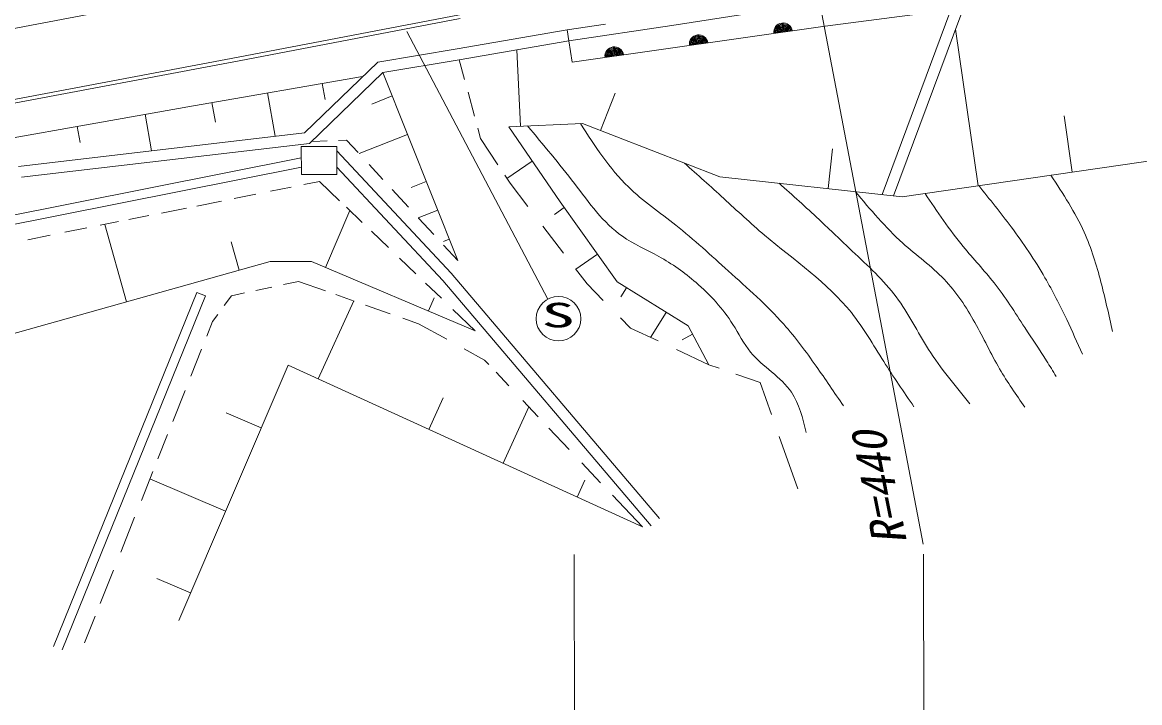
# Model space of a CAD drawing. Units: millimetres, scale not verified. Extents: x 40000 to 680000, y 20000 to 380000.
# Drawn here: x 435394 to 495498, y 250499 to 287130 of the extents above; entities that cross this region are included whole.
import ezdxf
from ezdxf.enums import TextEntityAlignment as Align

# ---------------------------------------------------------------- set-up
doc = ezdxf.new("R2010")
doc.units = ezdxf.units.MM
doc.header["$LTSCALE"] = 1000
doc.linetypes.add('CHAIN', pattern=[18.5, 12, -1.5, 3.5, -1.5])
for name, color, linetype, lineweight in [('M-BGD', 7, 'Continuous', 13), ('M-BMK', 2, 'CHAIN', 13), ('M-STR-HTXT', 7, 'Continuous', 13), ('M-STR-STRC', 7, 'Continuous', 13), ('M-TTL-TXT', 7, 'Continuous', 13)]:
    doc.layers.add(name, color=color, linetype=linetype, lineweight=lineweight)
doc.styles.add('ＭＳ ゴシック', font='')
doc.styles.get('ＭＳ ゴシック').set_extended_font_data('MS Gothic')

msp = doc.modelspace()

# ---------------------------------------------------------------- linework, layer by layer
at = {"layer": 'M-BGD'}
for p, q in [((481650, 277859), (493336, 309391)), ((482265, 277792), (494011, 309487)), ((478584, 286919), (489895, 288412)), ((458908, 287534), (447011, 285245)), ((458942, 287337), (447049, 285049)), ((470340, 286966), (475524, 287773)), ((464697, 286717), (458792, 285708)), ((464708, 286718), (466765, 287030)), ((464708, 286718), (464798, 286125)), ((464798, 286125), (470340, 286966)), ((464966, 284987), (478584, 286919)), ((485588, 286758), (486804, 278331)), ((464798, 286125), (458893, 285116)), ((464798, 286125), (464966, 284987)), ((458792, 285708), (454511, 284990)), ((462001, 285647), (462192, 281532)), ((447011, 285245), (432838, 282587)), ((447049, 285049), (432876, 282391)), ((454511, 284990), (450572, 281186)), ((458893, 285116), (454794, 284429)), ((459183, 284049), (458893, 285116)), ((454794, 284429), (450843, 280614)), ((454794, 284429), (458816, 274305)), ((453698, 284205), (444598, 282639)), ((451677, 282966), (451528, 283831)), ((448988, 280999), (448587, 283325)), ((454197, 282731), (455295, 283167)), ((459718, 282083), (459370, 283363)), ((467281, 283317), (466499, 281306)), ((444598, 282639), (431996, 280402)), ((445777, 281756), (445595, 282810)), ((442347, 280218), (441999, 282178)), ((491435, 282087), (491871, 279062)), ((438496, 280663), (438342, 281529)), ((460047, 280874), (459897, 281427)), ((465520, 281687), (461558, 281503)), ((461558, 281503), (464329, 277463)), ((472906, 278813), (465520, 281687)), ((450572, 281186), (435179, 279375)), ((451795, 280747), (451029, 280715)), ((452838, 280791), (452410, 280773)), ((453454, 280123), (452838, 280791)), ((453512, 280060), (456118, 281096)), ((460978, 279460), (460047, 280874)), ((450843, 280614), (435356, 278792)), ((450401, 280435), (452317, 280437)), ((450402, 278935), (450401, 280435)), ((452317, 280437), (452318, 278937)), ((458469, 273626), (452317, 280208)), ((478984, 280320), (478750, 278175)), ((501193, 280406), (482722, 277742)), ((411016, 272004), (450401, 279833)), ((461464, 278722), (462825, 279656)), ((411093, 271509), (450402, 279324)), ((452318, 278937), (450402, 278935)), ((458020, 273227), (452318, 279328)), ((454791, 278672), (454058, 279467)), ((461632, 278467), (461349, 278897)), ((451385, 278560), (450545, 278392)), ((452463, 277525), (451385, 278560)), ((456303, 278231), (457126, 278558)), ((462586, 277216), (461632, 278467)), ((482722, 277742), (472906, 278813)), ((447951, 277874), (446797, 277643)), ((449859, 278255), (448743, 278032)), ((456173, 277173), (455284, 278137)), ((444216, 277128), (442881, 276861)), ((446116, 277507), (444779, 277240)), ((453676, 276360), (452833, 277170)), ((464012, 276787), (464542, 277163)), ((464329, 277463), (467390, 273151)), ((442195, 276724), (441123, 276510)), ((453005, 277004), (451705, 273932)), ((456693, 276608), (457736, 277023)), ((457525, 275705), (456706, 276594)), ((438871, 276060), (437686, 275823)), ((440563, 276398), (439580, 276202)), ((439834, 276252), (441002, 272085)), ((455088, 275004), (454175, 275881)), ((464506, 274700), (463400, 276150)), ((436899, 275666), (435691, 275425)), ((446630, 275307), (447057, 273782)), ((458054, 275337), (458358, 275458)), ((458816, 274305), (458055, 275131)), ((448730, 274251), (411314, 263766)), ((450946, 274253), (448730, 274251)), ((459752, 270525), (450946, 274253)), ((456568, 273583), (455683, 274433)), ((465169, 273831), (466325, 274652)), ((469677, 260411), (458469, 273626)), ((465772, 273041), (465153, 273853)), ((450251, 273176), (449445, 273005)), ((451695, 272668), (450251, 273176)), ((457937, 272269), (457080, 273091)), ((469219, 260023), (458020, 273227)), ((466641, 272161), (465772, 273041)), ((467390, 273151), (471204, 270781)), ((437077, 253530), (444789, 272588)), ((437541, 253343), (445253, 272401)), ((445253, 272401), (444789, 272588)), ((446642, 272412), (446256, 271881)), ((447341, 272560), (446642, 272412)), ((448814, 272872), (447961, 272692)), ((453244, 272123), (452254, 272471)), ((457545, 272303), (457242, 271588)), ((467593, 272342), (467899, 272835)), ((453230, 272128), (451313, 267935)), ((455177, 271443), (453847, 271910)), ((445911, 271406), (445630, 271018)), ((456712, 270902), (455860, 271202)), ((459752, 270525), (458560, 271671)), ((468112, 270671), (467568, 271221)), ((469188, 270166), (470025, 271514)), ((445630, 271018), (445319, 270236)), ((458231, 270063), (456712, 270902)), ((469590, 269977), (468112, 270671)), ((471204, 270781), (472320, 268697)), ((470881, 270043), (471439, 270342)), ((445039, 269535), (444460, 268079)), ((460260, 268943), (459165, 269548)), ((472320, 268697), (470588, 269510)), ((443809, 254932), (449685, 268679)), ((449685, 268679), (468755, 259959)), ((460491, 268699), (460260, 268943)), ((472320, 268697), (472875, 268503)), ((461564, 267564), (460880, 268288)), ((473775, 268189), (475090, 267729)), ((475090, 267729), (475693, 266021)), ((444149, 267299), (443485, 265630)), ((458037, 266915), (457260, 265215)), ((462647, 266419), (461260, 263386)), ((463151, 265885), (462319, 266766)), ((446357, 266103), (448240, 265298)), ((464812, 264129), (463724, 265279)), ((443207, 264933), (442690, 263634)), ((476113, 264833), (477109, 262014)), ((466502, 262341), (465494, 263407)), ((442417, 262948), (441797, 261391)), ((442257, 262547), (446322, 260810)), ((465651, 262484), (465233, 261569)), ((468755, 259959), (467133, 261674)), ((441436, 260484), (440688, 258606)), ((440300, 257630), (439588, 255843)), ((442628, 257188), (444442, 256413)), ((439317, 255162), (438744, 253723))]:
    msp.add_line(p, q, dxfattribs=at)
for centre, radius in [((476315, 286597), 500), ((476315, 286597), 500), ((476315, 286597), 450), ((476315, 286597), 400), ((476315, 286597), 350), ((476315, 286597), 300), ((476315, 286597), 250), ((476315, 286597), 200), ((476315, 286597), 150), ((471775, 285953), 500), ((471775, 285953), 500), ((471775, 285953), 450), ((471775, 285953), 400), ((471775, 285953), 350), ((471775, 285953), 300), ((471775, 285953), 250), ((471775, 285953), 200), ((471775, 285953), 150), ((476315, 286597), 100), ((476315, 286597), 50), ((467236, 285309), 500), ((467236, 285309), 500), ((467236, 285309), 450), ((467236, 285309), 400), ((467236, 285309), 350), ((467236, 285309), 300), ((467236, 285309), 250), ((467236, 285309), 200), ((471775, 285953), 100), ((471775, 285953), 50), ((467236, 285309), 150), ((467236, 285309), 100), ((467236, 285309), 50)]:
    msp.add_arc(centre, radius, 8.07112, 188.07112, dxfattribs=at)
for points, knots in [([(462564, 281550), (463418, 280539), (464272, 279528), (465092, 278455), (465880, 277424), (466636, 276335), (467672, 275609), (468274, 275187), (468971, 274889), (469626, 274526), (470345, 274128), (471013, 273654), (471634, 273118), (472393, 272463), (473082, 271717), (473617, 270868), (473933, 270368), (474195, 269832), (474568, 269377), (475218, 268583), (476204, 268037), (476767, 267209), (477188, 266591), (477372, 265816), (477556, 265040)], [0, 0, 0, 0, 1, 1, 1, 2, 2, 2, 3, 3, 3, 4, 4, 4, 5, 5, 5, 6, 6, 6, 7, 7, 7, 8, 8, 8, 8]), ([(465412, 281682), (466196, 280469), (466979, 279255), (467995, 278268), (468773, 277512), (469687, 276888), (470546, 276209), (471529, 275432), (472441, 274582), (473370, 273743), (474396, 272816), (475443, 271904), (476356, 270871), (476983, 270162), (477548, 269397), (478095, 268621), (478594, 267913), (479078, 267196), (479562, 266480)], [0, 0, 0, 0, 1, 1, 1, 2, 2, 2, 3, 3, 3, 4, 4, 4, 5, 5, 5, 6, 6, 6, 6]), ([(471007, 279552), (471715, 278920), (472423, 278289), (473122, 277649), (473848, 276984), (474565, 276310), (475321, 275671), (476922, 274317), (478699, 273118), (479991, 271498), (480641, 270683), (481167, 269761), (481729, 268869), (482252, 268038), (482806, 267234), (483359, 266429)], [0, 0, 0, 0, 1, 1, 1, 2, 2, 2, 3, 3, 3, 4, 4, 4, 5, 5, 5, 5]), ([(490720, 278895), (491377, 277899), (492035, 276903), (492518, 275823), (492903, 274965), (493177, 274054), (493416, 273139), (493647, 272256), (493845, 271369), (494043, 270481)], [0, 0, 0, 0, 1, 1, 1, 2, 2, 2, 3, 3, 3, 3]), ([(476105, 278464), (476825, 277819), (477546, 277175), (478250, 276515), (478851, 275951), (479440, 275376), (480042, 274808), (480872, 274023), (481727, 273249), (482404, 272342), (483061, 271461), (483550, 270455), (484143, 269522), (484801, 268486), (485585, 267541), (486370, 266595)], [0, 0, 0, 0, 1, 1, 1, 2, 2, 2, 3, 3, 3, 4, 4, 4, 5, 5, 5, 5]), ([(486840, 278336), (487431, 277604), (488023, 276873), (488585, 276118), (489240, 275239), (489855, 274328), (490405, 273380), (490829, 272649), (491213, 271895), (491574, 271130), (491865, 270511), (492141, 269885), (492416, 269259)], [0, 0, 0, 0, 1, 1, 1, 2, 2, 2, 3, 3, 3, 4, 4, 4, 4]), ([(480202, 278017), (481011, 277050), (481819, 276084), (482754, 275244), (483488, 274585), (484300, 274004), (484980, 273293), (485637, 272607), (486170, 271799), (486637, 270962), (487098, 270135), (487495, 269280), (487968, 268468), (488382, 267759), (488854, 267084), (489327, 266408)], [0, 0, 0, 0, 1, 1, 1, 2, 2, 2, 3, 3, 3, 4, 4, 4, 5, 5, 5, 5]), ([(483954, 277920), (484609, 276942), (485264, 275965), (486009, 275058), (486550, 274398), (487139, 273776), (487666, 273106), (488267, 272340), (488787, 271511), (489323, 270694), (489713, 270097), (490112, 269507), (490491, 268905), (490666, 268626), (490836, 268345), (491007, 268064)], [0, 0, 0, 0, 1, 1, 1, 2, 2, 2, 3, 3, 3, 4, 4, 4, 5, 5, 5, 5])]:
    msp.add_open_spline(points, degree=3, knots=knots, dxfattribs=at)
at = {"layer": 'M-BMK'}
msp.add_line((372631, 274825), (468919, 293319), dxfattribs=at)
at = {"layer": 'M-STR-HTXT'}
msp.add_line((477030, 294785), (483855, 259037), dxfattribs=at)
at = {"layer": 'M-STR-STRC'}
msp.add_line((463662, 272227), (456084, 286635), dxfattribs=at)
msp.add_circle((464236, 271172), 1200, dxfattribs=at)
at = {"layer": 'M-TTL-TXT'}
for p, q in [((465086, 258470), (465107, 236779)), ((483878, 258488), (483892, 244109))]:
    msp.add_line(p, q, dxfattribs=at)

# ---------------------------------------------------------------- texts
at = {"layer": 'M-STR-HTXT', "style": 'ＭＳ ゴシック', "oblique": 15}
msp.add_text('R=440', height=1833, rotation=101.262, dxfattribs=at).set_placement((483532, 259242), align=Align.BOTTOM_LEFT)
at = {"layer": 'M-STR-STRC', "style": 'ＭＳ ゴシック', "width": 2}
msp.add_text('S', height=1320, rotation=0.056, dxfattribs=at).set_placement((463318, 270309), align=Align.BOTTOM_LEFT)

doc.saveas('drawing.dxf')
